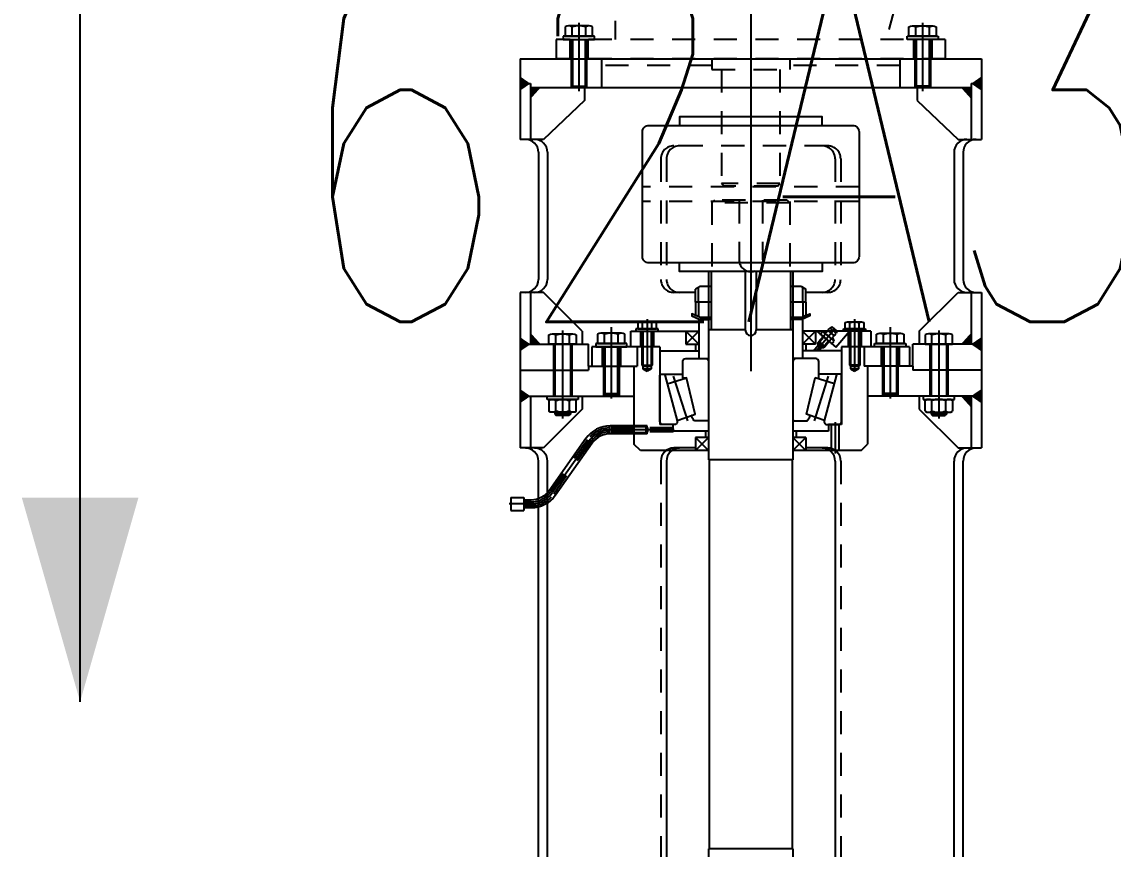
# Model space of a CAD drawing. Extents: x -29512 to 147477, y -5232 to 39709.
# Drawn here: x 140805.44 to 140811.33, y 9112.54 to 9117.01 of the extents above; entities that cross this region are included whole.
import ezdxf

# ---------------------------------------------------------------- set-up
doc = ezdxf.new("R2010")
doc.units = 0
doc.linetypes.add('DASHDOT', pattern=[25.4, 12.7, -6.35, 0, -6.35])
doc.linetypes.add('HIDDEN', pattern=[0.375, 0.25, -0.125])
doc.layers.get('0').update_dxf_attribs({"linetype": 'CONTINUOUS'})
for name, color, linetype in [('2', 2, 'CONTINUOUS'), ('3', 3, 'HIDDEN'), ('6', 6, 'DASHDOT'), ('HATCH', 4, 'CONTINUOUS'), ('NUVOLA', 6, 'CONTINUOUS')]:
    doc.layers.add(name, color=color, linetype=linetype)
doc.styles.add('S3S', font='SIMPLEX', dxfattribs={"width": 0.7, "height": 0.3})

# ---------------------------------------------------------------- blocks, each defined once
blk = doc.blocks.new('head')
at = {"color": 7}
for p, q in [((0, 0.945), (-0.627, 0.945)), ((0, -0.945), (0, 0.945)), ((-0.7, 0.709), (-0.7, -0.709)), ((0, 0.473), (-0.627, 0.473)), ((0, -0.472), (-0.627, -0.472)), ((-0.627, -0.945), (0, -0.945))]:
    blk.add_line(p, q, dxfattribs=at)
for centre, radius, start, end in [((-0.282, 0.709), 0.418, 145.61575, 214.38425), ((0.864, 0), 1.564, 162.41205, 197.58795), ((-0.282, -0.709), 0.418, 145.61575, 214.38425)]:
    blk.add_arc(centre, radius, start, end, dxfattribs=at)
blk = doc.blocks.new('nut1')
blk.add_line((0, -0.709), (0, 0.709))
at = {"color": 7}
for p, q in [((0.073, 0.945), (0.727, 0.945)), ((0.8, -0.709), (0.8, 0.709)), ((0.727, 0.473), (0.073, 0.473)), ((0.727, -0.472), (0.073, -0.472)), ((0.727, -0.945), (0.073, -0.945))]:
    blk.add_line(p, q, dxfattribs=at)
for centre, radius, start, end in [((0.418, 0.709), 0.418, 145.61575, 214.38425), ((0.382, 0.709), 0.418, 325.61575, 34.38425), ((1.564, 0), 1.564, 162.41205, 197.58795), ((-0.764, 0), 1.564, 342.41205, 17.58795), ((0.418, -0.709), 0.418, 145.61575, 214.38425), ((0.382, -0.709), 0.418, 325.61575, 34.38425)]:
    blk.add_arc(centre, radius, start, end, dxfattribs=at)
blk = doc.blocks.new('UeY515')
at = {"color": 7}
for p, q in [((11.979, 62.11), (11.979, 62.075)), ((12.315, 62.11), (11.979, 62.11)), ((12.315, 62.075), (12.315, 62.11)), ((15.69, 62.075), (15.69, 62.11)), ((15.69, 62.11), (16.026, 62.11)), ((16.026, 62.11), (16.026, 62.075)), ((11.979, 62.075), (12.315, 62.075)), ((12.063, 62.075), (12.063, 61.557)), ((12.079, 62.075), (12.079, 61.557)), ((12.216, 62.075), (12.216, 61.557)), ((12.231, 62.075), (12.231, 61.557)), ((16.026, 62.075), (15.69, 62.075)), ((15.774, 62.075), (15.774, 61.557)), ((15.789, 62.075), (15.789, 61.557)), ((15.927, 62.075), (15.927, 61.557)), ((15.942, 62.075), (15.942, 61.557)), ((11.513, 61.865), (16.492, 61.865)), ((11.513, 61.865), (11.513, 60.997)), ((12.392, 61.865), (12.392, 61.557)), ((15.613, 61.865), (15.613, 61.795)), ((15.613, 61.865), (15.613, 61.557)), ((16.492, 61.865), (16.492, 60.997)), ((11.513, 61.599), (11.624, 61.599)), ((11.624, 61.599), (11.624, 60.997)), ((11.624, 61.557), (16.382, 61.557)), ((12.063, 61.573), (12.079, 61.557)), ((12.063, 61.573), (12.231, 61.573)), ((12.079, 61.557), (12.216, 61.557)), ((12.208, 61.557), (12.208, 61.417)), ((12.231, 61.573), (12.216, 61.557)), ((15.774, 61.573), (15.789, 61.557)), ((15.942, 61.573), (15.774, 61.573)), ((15.927, 61.557), (15.789, 61.557)), ((15.798, 61.557), (15.798, 61.417)), ((15.942, 61.573), (15.927, 61.557)), ((16.382, 61.599), (16.382, 60.997)), ((16.382, 61.599), (16.492, 61.599)), ((12.208, 61.417), (11.764, 60.997)), ((15.798, 61.417), (16.242, 60.997)), ((11.668, 60.997), (11.513, 60.997)), ((11.764, 60.997), (11.668, 60.997)), ((16.242, 60.997), (16.337, 60.997)), ((16.337, 60.997), (16.492, 60.997)), ((11.71, 60.857), (11.71, 59.485)), ((11.808, 60.857), (11.808, 59.485)), ((16.197, 60.857), (16.197, 59.485)), ((16.295, 60.857), (16.295, 59.485)), ((13.548, 59.569), (13.548, 57.538)), ((13.576, 59.569), (13.576, 58.939)), ((13.943, 59.569), (13.943, 58.939)), ((14.062, 59.569), (14.062, 58.939)), ((14.43, 59.569), (14.43, 58.939)), ((14.458, 59.569), (14.458, 57.538)), ((13.457, 59.408), (13.408, 59.38)), ((13.408, 59.24), (13.408, 59.38)), ((13.439, 59.24), (13.439, 59.398)), ((13.576, 59.408), (13.457, 59.408)), ((14.549, 59.408), (14.43, 59.408)), ((14.549, 59.408), (14.598, 59.38)), ((14.566, 59.24), (14.566, 59.398)), ((14.598, 59.24), (14.598, 59.38)), ((11.513, 59.345), (11.513, 57.665)), ((11.668, 59.345), (11.513, 59.345)), ((11.624, 59.345), (11.624, 58.785)), ((11.764, 59.345), (11.668, 59.345)), ((12.184, 58.925), (11.764, 59.345)), ((15.822, 58.925), (16.242, 59.345)), ((16.242, 59.345), (16.337, 59.345)), ((16.337, 59.345), (16.492, 59.345)), ((16.382, 59.345), (16.382, 58.785)), ((16.492, 59.345), (16.492, 57.665)), ((13.408, 59.24), (13.408, 59.1)), ((13.576, 59.24), (13.408, 59.24)), ((13.576, 59.24), (13.408, 59.24)), ((13.439, 59.24), (13.439, 59.082)), ((14.598, 59.24), (14.43, 59.24)), ((14.598, 59.24), (14.43, 59.24)), ((14.566, 59.24), (14.566, 59.082)), ((14.598, 59.24), (14.598, 59.1)), ((13.457, 59.072), (13.408, 59.1)), ((13.443, 59.051), (13.443, 58.631)), ((13.548, 59.051), (13.443, 59.051)), ((13.443, 59.051), (13.548, 59.051)), ((13.576, 59.072), (13.457, 59.072)), ((13.576, 59.051), (13.457, 59.051)), ((14.549, 59.072), (14.43, 59.072)), ((14.549, 59.051), (14.43, 59.051)), ((14.563, 59.051), (14.458, 59.051)), ((14.563, 59.051), (14.458, 59.051)), ((14.549, 59.072), (14.598, 59.1)), ((14.563, 59.051), (14.563, 58.631)), ((12.184, 58.925), (12.184, 58.785)), ((12.707, 58.925), (13.443, 58.925)), ((12.707, 58.757), (12.707, 58.925)), ((13.002, 58.95), (12.764, 58.95)), ((12.764, 58.95), (12.764, 58.925)), ((12.764, 58.925), (13.002, 58.925)), ((12.813, 58.925), (12.813, 58.757)), ((12.827, 58.925), (12.827, 58.559)), ((12.839, 58.925), (12.839, 58.519)), ((12.926, 58.925), (12.926, 58.519)), ((12.939, 58.925), (12.939, 58.559)), ((12.953, 58.925), (12.953, 58.757)), ((13.002, 58.925), (13.002, 58.95)), ((13.443, 58.925), (13.303, 58.785)), ((13.303, 58.925), (13.443, 58.785)), ((13.303, 58.925), (13.303, 58.785)), ((13.943, 58.939), (13.548, 58.939)), ((14.458, 58.939), (14.062, 58.939)), ((15.298, 58.925), (14.563, 58.925)), ((14.703, 58.925), (14.563, 58.785)), ((14.563, 58.925), (14.703, 58.785)), ((14.703, 58.925), (14.703, 58.785)), ((14.716, 58.925), (14.922, 58.752)), ((14.757, 58.898), (14.776, 58.921)), ((14.788, 58.919), (14.776, 58.921)), ((14.896, 58.829), (14.788, 58.919)), ((14.837, 58.93), (14.898, 58.878)), ((14.877, 58.972), (14.856, 58.959)), ((14.856, 58.959), (14.923, 58.903)), ((14.877, 58.972), (14.933, 58.925)), ((14.922, 58.752), (15.068, 58.925)), ((14.933, 58.925), (14.923, 58.903)), ((15.004, 58.95), (15.242, 58.95)), ((15.004, 58.925), (15.004, 58.95)), ((15.242, 58.925), (15.004, 58.925)), ((15.053, 58.925), (15.053, 58.757)), ((15.067, 58.925), (15.067, 58.559)), ((15.08, 58.925), (15.08, 58.519)), ((15.166, 58.925), (15.166, 58.519)), ((15.179, 58.925), (15.179, 58.559)), ((15.193, 58.925), (15.193, 58.757)), ((15.242, 58.95), (15.242, 58.925)), ((15.298, 58.925), (15.298, 58.757)), ((15.822, 58.925), (15.822, 58.785)), ((12.665, 58.792), (12.329, 58.792)), ((12.329, 58.792), (12.329, 58.757)), ((12.665, 58.757), (12.665, 58.792)), ((14.729, 58.804), (14.783, 58.869)), ((14.731, 58.775), (14.729, 58.804)), ((14.73, 58.792), (14.781, 58.749)), ((14.739, 58.816), (14.783, 58.869)), ((14.74, 58.804), (14.739, 58.816)), ((14.739, 58.816), (14.803, 58.762)), ((14.74, 58.804), (14.791, 58.761)), ((14.761, 58.887), (14.757, 58.898)), ((14.761, 58.887), (14.869, 58.797)), ((14.789, 58.873), (14.807, 58.894)), ((14.793, 58.75), (14.847, 58.815)), ((14.803, 58.762), (14.847, 58.815)), ((14.851, 58.821), (14.869, 58.842)), ((14.869, 58.797), (14.881, 58.794)), ((14.881, 58.794), (14.9, 58.817)), ((14.896, 58.829), (14.9, 58.817)), ((15.34, 58.792), (15.676, 58.792)), ((15.34, 58.757), (15.34, 58.792)), ((15.676, 58.792), (15.676, 58.757)), ((11.513, 58.785), (12.252, 58.785)), ((11.874, 58.785), (11.874, 58.225)), ((11.888, 58.785), (11.888, 58.225)), ((12.056, 58.785), (12.056, 58.225)), ((12.07, 58.785), (12.07, 58.225)), ((12.252, 58.547), (12.252, 58.785)), ((13.023, 58.757), (12.287, 58.757)), ((12.287, 58.757), (12.287, 58.547)), ((12.329, 58.757), (12.665, 58.757)), ((12.399, 58.757), (12.399, 58.547)), ((12.413, 58.757), (12.413, 58.225)), ((12.429, 58.757), (12.429, 58.225)), ((12.566, 58.757), (12.566, 58.225)), ((12.581, 58.757), (12.581, 58.225)), ((12.595, 58.757), (12.595, 58.547)), ((12.778, 58.757), (12.778, 58.547)), ((13.023, 58.757), (13.023, 57.917)), ((13.023, 58.715), (13.443, 58.715)), ((13.303, 58.785), (13.443, 58.785)), ((13.408, 58.785), (13.408, 58.715)), ((14.703, 58.785), (14.563, 58.785)), ((14.983, 58.715), (14.563, 58.715)), ((14.598, 58.785), (14.598, 58.715)), ((14.681, 58.715), (14.731, 58.775)), ((14.764, 58.748), (14.731, 58.775)), ((14.736, 58.715), (14.764, 58.748)), ((14.764, 58.748), (14.793, 58.75)), ((14.791, 58.761), (14.803, 58.762)), ((15.718, 58.757), (14.983, 58.757)), ((14.983, 58.757), (14.983, 57.917)), ((15.228, 58.757), (15.228, 58.547)), ((15.676, 58.757), (15.34, 58.757)), ((15.41, 58.757), (15.41, 58.547)), ((15.424, 58.757), (15.424, 58.225)), ((15.439, 58.757), (15.439, 58.225)), ((15.577, 58.757), (15.577, 58.225)), ((15.592, 58.757), (15.592, 58.225)), ((15.606, 58.757), (15.606, 58.547)), ((15.718, 58.757), (15.718, 58.547)), ((16.492, 58.785), (15.753, 58.785)), ((15.753, 58.547), (15.753, 58.785)), ((15.935, 58.785), (15.935, 58.225)), ((15.949, 58.785), (15.949, 58.225)), ((16.117, 58.785), (16.117, 58.225)), ((16.131, 58.785), (16.131, 58.225)), ((12.827, 58.559), (12.839, 58.547)), ((12.827, 58.559), (12.939, 58.559)), ((12.939, 58.559), (12.926, 58.547)), ((13.443, 58.631), (13.548, 58.631)), ((13.548, 58.617), (13.547, 58.617)), ((14.563, 58.631), (14.458, 58.631)), ((15.179, 58.559), (15.067, 58.559)), ((15.067, 58.559), (15.08, 58.547)), ((15.179, 58.559), (15.166, 58.547)), ((11.513, 58.505), (12.252, 58.505)), ((12.252, 58.547), (12.742, 58.547)), ((12.252, 58.547), (12.778, 58.547)), ((12.252, 58.547), (12.252, 58.505)), ((12.742, 58.547), (12.742, 57.707)), ((12.839, 58.547), (12.926, 58.547)), ((12.839, 58.519), (12.926, 58.519)), ((12.839, 58.519), (12.883, 58.494)), ((12.926, 58.519), (12.883, 58.494)), ((13.062, 58.463), (13.268, 58.463)), ((14.943, 58.463), (14.738, 58.463)), ((15.166, 58.547), (15.08, 58.547)), ((15.166, 58.519), (15.08, 58.519)), ((15.08, 58.519), (15.123, 58.494)), ((15.166, 58.519), (15.123, 58.494)), ((15.753, 58.547), (15.228, 58.547)), ((15.753, 58.547), (15.263, 58.547)), ((15.263, 58.547), (15.263, 57.707)), ((15.753, 58.547), (15.753, 58.505)), ((16.492, 58.505), (15.753, 58.505)), ((13.1, 58.359), (13.309, 58.424)), ((14.906, 58.359), (14.697, 58.424)), ((11.513, 58.225), (12.742, 58.225)), ((11.624, 58.225), (11.624, 57.665)), ((11.804, 58.225), (12.14, 58.225)), ((11.804, 58.19), (11.804, 58.225)), ((12.14, 58.225), (12.14, 58.19)), ((12.184, 58.225), (12.184, 58.085)), ((12.413, 58.254), (12.429, 58.239)), ((12.413, 58.254), (12.581, 58.254)), ((12.429, 58.239), (12.566, 58.239)), ((12.581, 58.254), (12.566, 58.239)), ((16.492, 58.225), (15.263, 58.225)), ((15.592, 58.254), (15.424, 58.254)), ((15.424, 58.254), (15.439, 58.239)), ((15.577, 58.239), (15.439, 58.239)), ((15.592, 58.254), (15.577, 58.239)), ((15.822, 58.225), (15.822, 58.085)), ((16.201, 58.225), (15.865, 58.225)), ((15.865, 58.225), (15.865, 58.19)), ((16.201, 58.19), (16.201, 58.225)), ((16.382, 58.225), (16.382, 57.665)), ((12.184, 58.085), (11.764, 57.665)), ((12.14, 58.19), (11.804, 58.19)), ((15.822, 58.085), (16.242, 57.665)), ((15.865, 58.19), (16.201, 58.19)), ((11.888, 58.05), (11.888, 58.03)), ((12.056, 58.03), (11.888, 58.03)), ((11.888, 58.03), (11.904, 58.015)), ((11.904, 58.05), (11.904, 58.015)), ((12.041, 58.015), (11.904, 58.015)), ((12.041, 58.05), (12.041, 58.015)), ((12.056, 58.03), (12.041, 58.015)), ((12.056, 58.05), (12.056, 58.03)), ((13.207, 57.963), (13.373, 58.02)), ((14.799, 57.963), (14.632, 58.02)), ((15.949, 58.05), (15.949, 58.03)), ((15.949, 58.03), (16.117, 58.03)), ((15.949, 58.03), (15.965, 58.015)), ((15.965, 58.05), (15.965, 58.015)), ((15.965, 58.015), (16.102, 58.015)), ((16.102, 58.05), (16.102, 58.015)), ((16.117, 58.03), (16.102, 58.015)), ((16.117, 58.05), (16.117, 58.03)), ((12.874, 57.903), (12.742, 57.903)), ((12.883, 57.903), (12.742, 57.903)), ((12.883, 57.894), (12.874, 57.903)), ((12.874, 57.819), (12.874, 57.903)), ((12.883, 57.819), (12.883, 57.903)), ((12.89, 57.885), (12.883, 57.885)), ((12.89, 57.836), (12.89, 57.885)), ((13.163, 57.917), (13.023, 57.917)), ((13.163, 57.917), (13.163, 57.847)), ((13.163, 57.84), (13.17, 57.847)), ((13.548, 57.847), (13.163, 57.847)), ((13.513, 57.847), (13.513, 57.777)), ((14.843, 57.847), (14.458, 57.847)), ((14.493, 57.847), (14.493, 57.777)), ((14.983, 57.917), (14.843, 57.917)), ((14.913, 57.917), (14.843, 57.917)), ((14.843, 57.917), (14.843, 57.847)), ((14.871, 57.917), (14.871, 57.637)), ((14.913, 57.943), (14.913, 57.604)), ((14.955, 57.917), (14.955, 57.637)), ((12.874, 57.819), (12.742, 57.819)), ((12.883, 57.819), (12.742, 57.819)), ((12.883, 57.827), (12.874, 57.819)), ((12.89, 57.836), (12.883, 57.836)), ((13.408, 57.777), (13.408, 57.637)), ((13.408, 57.777), (13.548, 57.637)), ((13.548, 57.777), (13.408, 57.637)), ((13.548, 57.777), (13.408, 57.777)), ((14.458, 57.777), (14.598, 57.637)), ((14.598, 57.777), (14.458, 57.637)), ((14.598, 57.777), (14.458, 57.777)), ((14.598, 57.777), (14.598, 57.637)), ((11.668, 57.665), (11.513, 57.665)), ((11.764, 57.665), (11.668, 57.665)), ((12.813, 57.637), (12.742, 57.707)), ((13.548, 57.637), (12.813, 57.637)), ((13.408, 57.665), (13.172, 57.665)), ((15.193, 57.637), (14.458, 57.637)), ((14.834, 57.665), (14.598, 57.665)), ((15.193, 57.637), (15.263, 57.707)), ((16.242, 57.665), (16.337, 57.665)), ((16.337, 57.665), (16.492, 57.665)), ((11.71, 53.184), (11.71, 57.524)), ((11.808, 53.184), (11.808, 57.524)), ((13.093, 57.524), (13.093, 53.114)), ((14.458, 57.538), (13.548, 57.538)), ((13.555, 57.538), (13.555, 53.338)), ((14.451, 57.538), (14.451, 53.338)), ((14.913, 57.524), (14.913, 53.114)), ((16.197, 53.184), (16.197, 57.524)), ((16.295, 53.184), (16.295, 57.524)), ((11.414, 57.131), (11.554, 57.131)), ((11.414, 57.131), (11.414, 56.991)), ((11.554, 57.131), (11.554, 56.991)), ((11.414, 56.991), (11.554, 56.991)), ((14.458, 53.338), (13.548, 53.338)), ((13.548, 53.338), (13.548, 52.119)), ((14.458, 53.338), (14.458, 52.119))]:
    blk.add_line(p, q, dxfattribs=at)
at = {"color": 7, "linetype": 'HIDDEN'}
for p, q in [((14.73, 58.792), (14.789, 58.863)), ((14.781, 58.749), (14.841, 58.82)), ((12.883, 57.894), (12.742, 57.894)), ((13.163, 57.882), (12.89, 57.882)), ((12.883, 57.827), (12.742, 57.827)), ((13.163, 57.84), (12.89, 57.84))]:
    blk.add_line(p, q, dxfattribs=at)
at = {"color": 7, "linetype": 'DASHDOT'}
for p, q in [((13.166, 58.442), (13.319, 57.957)), ((14.84, 58.442), (14.686, 57.957))]:
    blk.add_line(p, q, dxfattribs=at)
at = {"color": 7}
for points in [[(15.172, 61.078), (15.172, 59.733, -0.414214), (15.102, 59.663), (12.904, 59.663, -0.414214), (12.834, 59.733), (12.834, 61.078, -0.414214), (12.904, 61.148), (15.102, 61.148, -0.414214)], [(13.268, 58.43), (13.268, 58.597, -0.414214), (13.301, 58.631), (13.514, 58.631, -0.414214), (13.548, 58.597), (13.548, 57.972, -0.414214), (13.534, 57.959), (13.398, 57.959, -0.339454), (13.385, 57.968), (13.364, 58.003, -0.421227), (13.373, 58.02), (13.401, 58.029), (13.309, 58.424), (13.284, 58.418, -0.493145), (13.268, 58.43)], [(14.738, 58.43), (14.738, 58.597, 0.414214), (14.705, 58.631), (14.491, 58.631, 0.414214), (14.458, 58.597), (14.458, 57.972, 0.414214), (14.471, 57.959), (14.608, 57.959, 0.339454), (14.62, 57.968), (14.642, 58.003, 0.421227), (14.632, 58.02), (14.604, 58.029), (14.697, 58.424), (14.721, 58.418, 0.493145), (14.738, 58.43)], [(13.176, 57.917), (13.056, 57.917, -0.414214), (13.023, 57.95), (13.023, 58.449, -0.414214), (13.036, 58.463), (13.062, 58.463, -0.339454), (13.075, 58.453), (13.208, 57.958, -0.534182), (13.176, 57.917)], [(14.83, 57.917), (14.95, 57.917, 0.414214), (14.983, 57.95), (14.983, 58.449, 0.414214), (14.97, 58.463), (14.943, 58.463, 0.339454), (14.93, 58.453), (14.797, 57.958, 0.534182), (14.83, 57.917)]]:
    blk.add_lwpolyline(points, format="xyb", close=True, dxfattribs=at)
for points in [[(14.773, 61.148), (14.773, 61.242), (13.233, 61.242), (13.233, 61.148)], [(14.773, 59.663), (14.773, 59.569), (13.233, 59.569), (13.233, 59.663)]]:
    blk.add_lwpolyline(points, dxfattribs=at)
at = {"color": 7, "linetype": 'DASHDOT'}
blk.add_lwpolyline([(13.176, 57.861), (12.486, 57.861, 0.243478), (12.258, 57.742), (11.859, 57.179, -0.243478), (11.631, 57.061), (11.395, 57.061)], format="xyb", dxfattribs=at)
at = {"color": 7}
for points in [[(12.742, 57.903), (12.486, 57.903, 0.243478), (12.223, 57.767), (11.825, 57.204, -0.243478), (11.631, 57.103), (11.554, 57.103)], [(12.742, 57.818), (12.486, 57.818, 0.243478), (12.292, 57.718), (11.894, 57.154, -0.243478), (11.631, 57.018), (11.554, 57.018)]]:
    blk.add_lwpolyline(points, format="xyb", dxfattribs=at)
at = {"color": 7, "linetype": 'HIDDEN'}
for points in [[(12.742, 57.882), (12.486, 57.882, 0.243478), (12.24, 57.754), (11.842, 57.191, -0.243478), (11.631, 57.082), (11.554, 57.082)], [(12.742, 57.84), (12.486, 57.84, 0.243478), (12.275, 57.73), (11.877, 57.167, -0.243478), (11.631, 57.04), (11.554, 57.04)]]:
    blk.add_lwpolyline(points, format="xyb", dxfattribs=at)
at = {"color": 7}
for centre, radius, start, end in [((11.57, 60.857), 0.14, 0, 90), ((11.668, 60.857), 0.14, 0, 90), ((16.337, 60.857), 0.14, 90, 180), ((16.435, 60.857), 0.14, 90, 180), ((11.57, 59.485), 0.14, 270, 0), ((11.668, 59.485), 0.14, 270, 0), ((16.337, 59.485), 0.14, 180, 270), ((16.435, 59.485), 0.14, 180, 270), ((14.003, 58.939), 0.0595, 180, 0), ((14.774, 58.887), 0.0329, 12.1211, 87.8789), ((14.804, 58.961), 0.0452, 249.3065, 316.1943), ((14.882, 58.921), 0.0455, 123.7487, 168.8494), ((14.79, 58.906), 0.0329, 192.1211, 267.8789), ((14.893, 58.934), 0.121, 210.5288, 249.4712), ((14.764, 58.781), 0.121, 30.5288, 69.4712), ((14.883, 58.828), 0.0329, 192.1211, 267.8789), ((14.867, 58.81), 0.0329, 12.1211, 87.8789), ((14.935, 58.852), 0.0452, 143.8057, 210.6935), ((14.882, 58.921), 0.0455, 291.1506, 336.2513), ((11.57, 57.524), 0.14, 0, 90), ((11.668, 57.524), 0.14, 0, 90), ((13.172, 57.524), 0.14, 90, 180), ((13.233, 57.524), 0.14, 90, 180), ((14.773, 57.524), 0.14, 0, 90), ((14.834, 57.524), 0.14, 0, 90), ((16.337, 57.524), 0.14, 90, 180), ((16.435, 57.524), 0.14, 90, 180)]:
    blk.add_arc(centre, radius, start, end, dxfattribs=at)
for points in [[(11.513, 61.676), (11.624, 61.599), (11.513, 61.599)], [(16.492, 61.676), (16.382, 61.599), (16.492, 61.599)], [(11.513, 61.523), (11.624, 61.599), (11.513, 61.599)], [(11.624, 61.433), (11.736, 61.557), (11.624, 61.557)], [(16.382, 61.433), (16.27, 61.557), (16.382, 61.557)], [(16.492, 61.523), (16.382, 61.599), (16.492, 61.599)], [(11.624, 58.91), (11.736, 58.786), (11.624, 58.786)], [(16.382, 58.909), (16.27, 58.785), (16.382, 58.785)], [(11.513, 58.861), (11.625, 58.785), (11.513, 58.785)], [(16.492, 58.861), (16.38, 58.785), (16.492, 58.785)], [(11.513, 58.708), (11.625, 58.785), (11.513, 58.785)], [(16.492, 58.708), (16.38, 58.785), (16.492, 58.785)], [(11.513, 58.301), (11.625, 58.225), (11.513, 58.225)], [(11.513, 58.148), (11.625, 58.225), (11.513, 58.225)], [(16.382, 58.1), (16.27, 58.225), (16.382, 58.225)], [(16.492, 58.301), (16.38, 58.225), (16.492, 58.225)], [(16.492, 58.148), (16.38, 58.225), (16.492, 58.225)]]:
    blk.add_solid(points, dxfattribs=at)
at = {"layer": '2', "color": 7}
for points in [[(13.452, 59.051), (13.548, 59.051), (13.548, 59.072), (13.457, 59.072), (13.366, 59.114), (13.366, 59.091)], [(14.554, 59.051), (14.458, 59.051), (14.458, 59.072), (14.549, 59.072), (14.64, 59.114), (14.64, 59.091)]]:
    blk.add_lwpolyline(points, close=True, dxfattribs=at)
at = {"layer": '3', "color": 7}
for p, q in [((15.791, 63.295), (15.465, 62.075)), ((12.538, 62.276), (12.538, 62.075)), ((16.103, 62.075), (11.902, 62.075)), ((11.902, 62.075), (11.902, 61.865)), ((12.049, 62.075), (12.049, 61.865)), ((12.049, 62.075), (12.049, 61.865)), ((12.245, 62.075), (12.245, 61.865)), ((12.245, 62.075), (12.245, 61.865)), ((15.76, 62.075), (15.76, 61.865)), ((15.956, 62.075), (15.956, 61.865)), ((16.103, 62.075), (16.103, 61.865)), ((16.103, 61.865), (11.902, 61.865)), ((12.392, 61.865), (12.392, 61.795)), ((13.583, 61.865), (13.583, 61.753)), ((14.423, 61.865), (14.423, 61.753)), ((13.583, 61.795), (12.392, 61.795)), ((13.583, 61.753), (14.423, 61.753)), ((13.688, 61.753), (13.688, 60.486)), ((14.318, 61.753), (14.318, 60.486)), ((15.613, 61.795), (14.423, 61.795)), ((14.834, 60.927), (13.172, 60.927)), ((13.032, 60.787), (13.032, 59.485)), ((13.093, 60.787), (13.093, 59.485)), ((14.913, 60.787), (14.913, 59.485)), ((14.974, 60.787), (14.974, 59.485)), ((15.172, 60.486), (12.834, 60.486)), ((14.318, 60.521), (13.688, 60.521)), ((13.716, 60.493), (13.688, 60.521)), ((14.29, 60.493), (13.716, 60.493)), ((14.29, 60.493), (14.318, 60.521)), ((15.172, 60.325), (12.834, 60.325)), ((13.611, 60.339), (13.583, 60.311)), ((13.583, 60.325), (13.583, 59.569)), ((14.395, 60.339), (13.611, 60.339)), ((13.877, 60.339), (13.877, 59.695)), ((14.129, 60.339), (14.129, 59.695)), ((14.395, 60.339), (14.423, 60.311)), ((14.423, 60.325), (14.423, 59.569)), ((14.423, 60.311), (13.583, 60.311)), ((13.408, 59.345), (13.172, 59.345)), ((14.834, 59.345), (14.598, 59.345)), ((13.032, 57.524), (13.032, 53.114)), ((14.974, 57.524), (14.974, 53.114))]:
    blk.add_line(p, q, dxfattribs=at)
for centre, radius, start, end in [((13.172, 60.787), 0.14, 90, 180), ((13.233, 60.787), 0.14, 90, 180), ((14.773, 60.787), 0.14, 0, 90), ((14.834, 60.787), 0.14, 0, 90), ((14.003, 59.695), 0.126, 180, 0), ((13.172, 59.485), 0.14, 180, 270), ((13.233, 59.485), 0.14, 180, 270), ((14.773, 59.485), 0.14, 270, 0), ((14.834, 59.485), 0.14, 270, 0)]:
    blk.add_arc(centre, radius, start, end, dxfattribs=at)
at = {"layer": '6', "color": 7}
for p, q in [((14.003, 71.195), (14.003, 41.704)), ((12.147, 62.256), (12.147, 61.516)), ((15.858, 62.256), (15.858, 61.516)), ((12.883, 59.056), (12.883, 58.494)), ((15.123, 59.056), (15.123, 58.494)), ((11.972, 58.934), (11.972, 57.985)), ((12.497, 58.968), (12.497, 58.199)), ((14.709, 58.715), (14.911, 58.956)), ((15.508, 58.968), (15.508, 58.199)), ((16.033, 58.934), (16.033, 57.985))]:
    blk.add_line(p, q, dxfattribs=at)
at = {"color": 7}
for name, p, xscale, yscale, zscale, rotation in [('head', (12.147, 62.11), 0.1600313760002182, 0.1563269460002722, 0.1600313760002182, 270), ('head', (15.858, 62.11), -0.1600313760002182, 0.1563269460002722, 0.160031376, 90.00000000000001), ('head', (12.883, 58.95), 0.110021571000946, 0.1066875840009945, 0.110021571000946, 270), ('head', (15.123, 58.95), -0.110021571000946, 0.1066875840009945, 0.110021571, 90.00000000000001), ('head', (12.497, 58.792), 0.1600313760002182, 0.1563269460002722, 0.1600313760002182, 270), ('head', (15.508, 58.792), -0.1600313760002182, 0.1563269460002722, 0.160031376, 90.00000000000001), ('head', (11.972, 58.785), -0.1600313760002182, 0.1563269460002722, 0.160031376, 90.00000000000001), ('head', (16.033, 58.785), 0.1600313760002182, 0.1563269460002722, 0.1600313760002182, 270), ('nut1', (11.972, 58.19), -0.1750343175, 0.1563269460002722, 0.1750343175, 90.00000000000001), ('nut1', (16.033, 58.19), 0.1750343175, 0.1563269460002722, 0.1750343175, 270)]:
    blk.add_blockref(name, p, dxfattribs=dict(at, xscale=xscale, yscale=yscale, zscale=zscale, rotation=rotation))

msp = doc.modelspace()

# ---------------------------------------------------------------- linework, layer by layer
at = {"layer": 'NUVOLA', "color": 1}
msp.add_line((140805.7569, 9113.336), (140805.7569, 9131.5404), dxfattribs=at)
msp.add_solid([(140805.7569, 9113.336), (140806.0716, 9114.4376), (140805.4422, 9114.4376)], dxfattribs=at)

# ---------------------------------------------------------------- block references
at = {"layer": 'HATCH', "color": 7, "xscale": 0.5, "yscale": 0.5, "zscale": 0.5}
msp.add_blockref('UeY515', (140802.3751, 9085.8735), dxfattribs=at)

# ---------------------------------------------------------------- texts
at = {"layer": 'NUVOLA', "color": 0, "insert": (140806.8769, 9117.4105), "char_height": 2.0244, "width": 33.588012, "attachment_point": 1, "style": 'S3S'}
msp.add_mtext('62A3-B}', dxfattribs=at)

doc.saveas('drawing.dxf')
